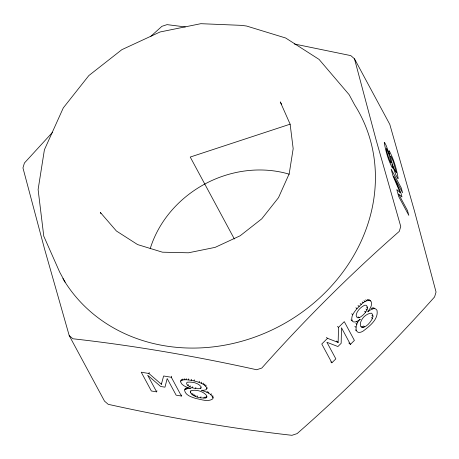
<?xml version="1.0" encoding="UTF-8"?>
<svg xmlns="http://www.w3.org/2000/svg" width="459" height="459" viewBox="0 0 459 459"><rect width="100%" height="100%" fill="white"/><g stroke="black" fill="none" stroke-linecap="round" stroke-linejoin="round"><path stroke-width="0.69" d="M326.447 337.399L327.514 338.317L338.145 342.425L338.524 327.37L344.284 321.644L354.394 340.417L350.418 344.37L348.823 342.988M351.032 319.831L353.275 321.879L355.151 322L357.532 321.099L360.246 319.286C355.025 322.666 353.436 336.791 363.046 331.157C369.403 326.292 378.841 319.234 376.965 310.215L375.577 308.827C372.633 307.857 369.994 310.336 367.751 311.827C369.782 308.964 372.588 305.442 371.256 301.724L369.461 299.911M213.269 396.84L212.821 398.854C207.967 402.365 201.042 399.301 195.666 398.458C191.466 396.978 185.482 395.411 184.541 390.345L185.149 388.641M181.07 380.092L180.611 381.968C182.171 386.145 187.266 387.316 191.064 388.607L187.645 388.601L184.834 389.697M372.433 318.517L372.978 316.211L372.542 314.3L371.268 313.118C365.565 313.623 359.185 320.25 360.516 326.206L361.738 327.359C366.655 327.537 370.206 322.379 372.433 318.517L371.365 317.599M367.011 309.9L367.504 307.914L367.131 306.251L366.07 305.229L364.532 305.241C360.688 307.243 357.004 310.714 356.138 315.103L356.523 316.796L357.578 317.789L359.122 317.743C362.53 316.125 365.209 313.176 367.011 309.9L365.943 308.982M161.384 384.286L163.628 375.978L171.327 377.275L181.437 396.048L176.124 395.153L167.191 378.566L164.965 387.189L160.616 386.455L147.706 375.284L156.634 391.866L151.35 390.976L141.24 372.203L148.911 373.494L161.384 384.286L161.706 383.231M148.911 373.494L149.227 372.438M156.634 391.866L156.949 390.81M171.327 377.275L171.643 376.219M180.754 381.148L181.701 379.45M181.385 380.505L182.504 380.041L182.82 378.985M182.504 380.041L184.036 379.788L184.352 378.732M184.036 379.788L185.97 379.742L186.285 378.681M181.437 396.048L181.753 394.992M185.459 389.18L185.78 388.125M185.97 379.742L188.333 379.909L188.649 378.853M186.4 388.819L186.715 387.763M187.989 385.629L186.819 384.223L186.549 382.949L187.381 382.192C192.103 381.785 197.904 382.657 200.996 386.61L201.26 387.866L200.417 388.607C196.148 389.106 191.558 388.062 187.989 385.629L188.305 384.573M187.645 388.601L187.96 387.545M188.333 379.909L191.145 380.31L191.46 379.254M189.877 386.828L190.192 385.772M191.145 380.31L194.002 380.867L194.318 379.811M190.571 392.778L190.273 391.338L190.6 390.827C195.941 389.152 203.016 391.2 206.648 395.52L206.946 396.96L206.011 397.844C200.681 398.475 194.048 397.264 190.571 392.778L190.892 391.722M192.419 387.798L192.734 386.742M191.931 394.407L192.246 393.352M192.923 395.147L193.245 394.092M195.557 388.509L195.878 387.453M194.134 395.836L194.45 394.78M212.953 397.896C211.215 393.047 205.483 391.642 201.094 390.299L204.071 390.259L206.016 389.731L206.871 388.739C206.338 384.992 202.04 383.626 199.04 382.313L199.355 381.251M195.545 396.461L195.861 395.4M197.1 396.995L197.416 395.939M201.226 383.196L201.541 382.14M200.417 388.607L200.732 387.551M203.107 384.16L203.423 383.099M200.646 397.815L200.962 396.76M204.622 385.158L204.944 384.103M205.775 386.208L206.091 385.153M203.894 398.142L204.209 397.087M206.871 388.739L207.187 387.677M205.093 398.073L205.408 397.018M206.969 392.284L207.284 391.229M206.011 397.844L206.487 396.26M208.529 393.07L208.845 392.015M210.991 394.797L211.306 393.742M212.523 396.696L212.838 395.641M370.528 300.829C364.997 299.102 360.585 305.355 356.976 308.637C354.354 311.959 350.55 316.211 352.093 320.755M52.613 132.238L24.413 163.014L22.95 167.902L44.512 248.818L69.211 335.575L104.514 401.132L108.209 404.322C168.883 417.765 230.177 428.385 291.947 435.31L297.105 433.612C345.765 390.993 391.579 345.231 434.587 296.927L436.05 292.039L414.488 211.123L389.789 124.366L354.486 58.804L350.791 55.614L294.38 44.007M327.514 338.317L321.776 344.026L331.886 362.799L335.839 358.869L326.906 342.282L337.91 346.534L341.163 343.303L341.49 327.783L350.418 344.37M150.868 36.284L161.895 26.324L167.053 24.631L185.327 26.932M281.631 104.445L280.277 101.927L290.128 124.182L190.238 157.053L234.354 238.984M194.002 380.867L199.04 382.313M368.474 299.452L369.535 300.37M367.229 299.429L368.29 300.347M365.72 299.842L366.787 300.76M373.574 307.662L374.642 308.586M372.478 307.719L373.54 308.637M364.01 300.662L365.077 301.586M371.233 308.075L372.295 308.993M362.151 301.884L363.218 302.802M366.443 306.996L367.504 307.914M360.149 303.497L361.216 304.415M371.91 315.293L372.978 316.211M358.003 305.505L359.07 306.428M364.595 311.236L365.662 312.154M355.909 307.719L356.976 308.637M358.06 316.825L359.122 317.743M351.714 313.767L352.776 314.69M363.591 325.97L364.658 326.888M362.478 326.424L363.539 327.347M356.712 321.788L357.773 322.711M361.503 326.579L362.57 327.496M355.84 323.377L356.907 324.295M354.841 326.303L355.903 327.221M355.277 329.837L356.339 330.761M337.463 326.452L338.524 327.37M336.545 341.043L338.145 342.425M330.819 361.881L331.886 362.799M69.211 335.575L72.906 338.765C134.676 345.69 195.97 356.31 256.644 369.747L261.808 368.049C304.81 319.745 350.624 273.983 399.284 231.365L400.747 226.476L376.047 139.72L354.486 58.804M100.951 213.607L100.274 212.351L116.391 230.992L137.591 244.578L162.434 252.186L188.454 252.794L215.156 247.361L240.16 235.777L261.762 218.828L278.493 197.668L289.204 173.743L293.175 148.676L290.128 124.182M65.126 282.187L59.618 271.963L43.777 236.184L38.108 189.567L44.408 149.777L63.29 107.894L88.845 75.569L121.842 49.681L160.036 31.987L200.824 23.69L241.423 25.36L246.54 26.025L285.664 38.005L319.057 59.4L349.156 94.697L354.658 104.922A169.819 149.8 -28.3 0 1 288.103 321.375A169.819 149.8 -28.3 0 1 62.906 278.561M150.179 248.732A105.622 93.171 -28.3 0 1 289.296 174.213M384.269 142.646C385.726 151.378 388.268 160.225 392.416 168.08L392.715 167.937L392.106 164.265L395.853 174.879L397.574 178.224L398.188 178.551C396.593 168.987 393.811 159.296 389.186 150.724L388.842 151.384L389.582 155.113L386.249 145.681L384.785 142.835L384.269 142.646M396.306 172.475C393.265 169.164 391.579 161.436 390.437 156.295L390.638 155.985L391.361 157.076L393.323 161.643L396.306 172.475M391.234 162.761L391.057 163.031L390.454 162.119L388.739 158.12L386.312 149.915L386.271 148.24L388.584 153.14L391.234 162.761M400.087 192.47L396.788 189.601L398.716 196.601L408.826 215.374L407.494 210.555L398.567 193.968L401.986 196.945L400.891 192.975L393.656 176.187L402.589 192.769L401.252 187.92L391.143 169.147L393.082 176.176L400.087 192.47"/></g></svg>
